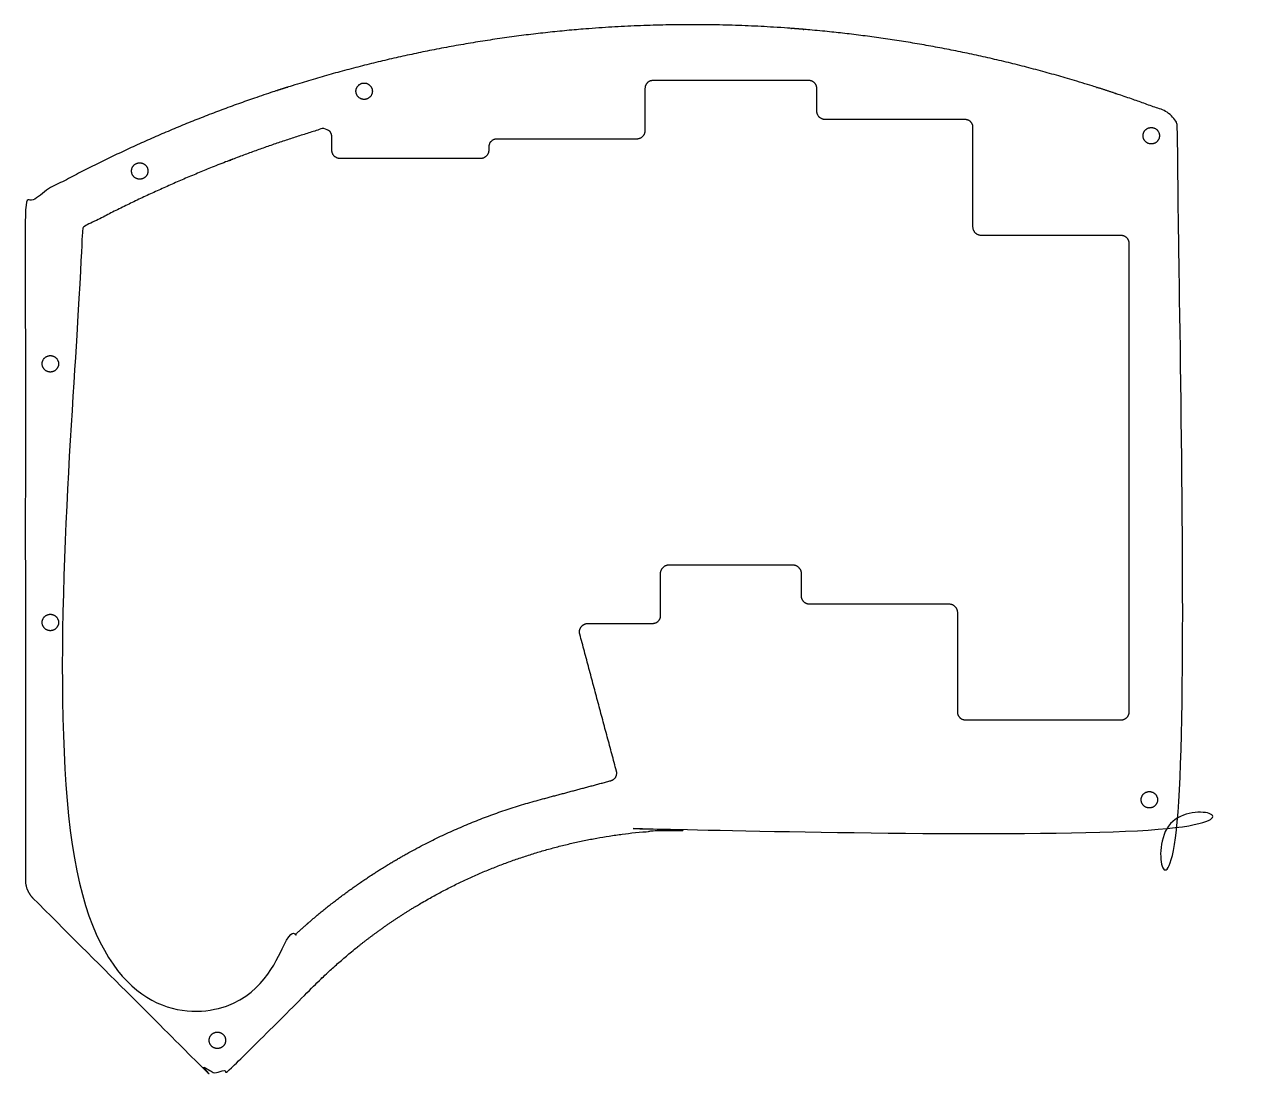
# Model space of a CAD drawing. Header units: millimetres. Extents: x -81 to 69, y 34 to 163.
import ezdxf

# ---------------------------------------------------------------- set-up
doc = ezdxf.new("R2010")
doc.units = ezdxf.units.MM
doc.header["$MEASUREMENT"] = 0
doc.layers.add('0.1mm kerf$HIPro2', color=18, linetype='Continuous', true_color=0x000000)

msp = doc.modelspace()

# ---------------------------------------------------------------- linework, layer by layer
at = {"layer": '0.1mm kerf$HIPro2'}
for points, weights, knots in [([(-80.39, 56.94), (-81.14, 57.7), (-81.26, 58.77), (-81.28, 58.94), (-81.28, 59.1), (-81.28, 62.2), (-81.28, 65.3), (-81.28, 102.64), (-81.28, 139.97), (-81.28, 141.76), (-79.72, 142.64), (-62.22, 152.41), (-42.88, 157.67), (-21.82, 163.4), (0, 163.4), (29.68, 163.4), (57.46, 152.96), (59.44, 152.22), (59.44, 150.11), (59.44, 109.2), (59.44, 68.3), (59.44, 65.25), (56.39, 65.25), (28.19, 65.25), (0, 65.25), (-27.03, 65.25), (-46.14, 46.14), (-50.92, 41.36), (-55.7, 36.58), (-57.86, 34.42), (-60.02, 36.58), (-70.2, 46.76), (-80.39, 56.94)], [1, 0.9433018125, 1, 0.99852375052, 0.974907251519, 0.974907251519, 0.974907251519, 0.974907251519, 1, 0.862514744999, 0.976341348201, 0.993249084393, 1.02565667179, 1.0634256373, 1.12224713338, 1.0437254126, 1, 0.822086563222, 1, 1, 1, 0.707106781187, 1, 1, 0.974907180747, 0.900696908855, 0.974907251519, 0.974907251519, 1, 0.707106781187, 0.974907251519, 0.974907251519, 0.974907251519], [-60.324405, -60.324405, -60.324405, -58.294272, -58.294272, -57.96821, -57.96821, -57.13521, -57.13521, -56.373632, -56.373632, -53.190164, -53.190164, -13.790831, -13.790831, 32.126569, 32.126569, 93.422413, 93.422413, 97.056794, 97.056794, 97.89115, 97.89115, 102.603539, 102.603539, 103.155006, 103.155006, 154.441492, 154.441492, 154.85072, 154.85072, 159.563109, 159.563109, 160.434739, 160.434739, 160.434739]), ([(-38.96, 155.29), (-38.96, 156.29), (-39.96, 156.29), (-40.96, 156.29), (-40.96, 155.29), (-40.96, 154.29), (-39.96, 154.29), (-38.96, 154.29), (-38.96, 155.29)], [1, 0.707106781187, 1, 0.707106781187, 1, 0.707106781187, 1, 0.707106781187, 1], [0, 0, 0, 1.649336, 1.649336, 3.298672, 3.298672, 4.948008, 4.948008, 6.597345, 6.597345, 6.597345]), ([(-43.91, 149.78), (-43.91, 150.25), (-44.3, 150.54), (-44.68, 150.82), (-45.14, 150.69), (-60.53, 146.07), (-74.68, 138.44), (-75.18, 138.17), (-75.18, 137.61), (-75.18, 101.45), (-75.18, 65.3), (-75.18, 63.03), (-75.18, 60.76), (-75.18, 60.37), (-74.9, 60.09), (-66.72, 51.9), (-58.53, 43.72), (-57.86, 43.05), (-57.19, 43.72), (-53.82, 47.08), (-50.45, 50.45), (-36.93, 63.97), (-18.47, 68.92)], [1, 0.893616367346, 1, 0.893616367346, 1.01889536211, 0.993282325607, 1, 0.858708640033, 0.974907251519, 0.974907251519, 0.974907251519, 0.974907251519, 1, 0.923879532511, 0.974907251519, 0.974907251519, 1, 0.707106781187, 0.974907251519, 0.974907251519, 0.974907251519, 0.925575565816, 0.941830788522], [-96.561097, -96.561097, -96.561097, -95.630183, -95.630183, -94.699268, -94.699268, -61.879901, -61.879901, -60.803797, -60.803797, -60.066357, -60.066357, -59.456023, -59.456023, -58.670625, -58.670625, -57.970155, -57.970155, -56.399359, -56.399359, -56.111159, -56.111159, -22.018227, -22.018227, -22.018227]), ([(57.03, 149.86), (57.03, 150.86), (56.03, 150.86), (55.03, 150.86), (55.03, 149.86), (55.03, 148.86), (56.03, 148.86), (57.03, 148.86), (57.03, 149.86)], [1, 0.707106781187, 1, 0.707106781187, 1, 0.707106781187, 1, 0.707106781187, 1], [0, 0, 0, 1.649336, 1.649336, 3.298672, 3.298672, 4.948008, 4.948008, 6.597345, 6.597345, 6.597345]), ([(-66.33, 145.56), (-66.33, 146.56), (-67.33, 146.56), (-68.33, 146.56), (-68.33, 145.56), (-68.33, 144.56), (-67.33, 144.56), (-66.33, 144.56), (-66.33, 145.56)], [1, 0.707106781187, 1, 0.707106781187, 1, 0.707106781187, 1, 0.707106781187, 1], [0, 0, 0, 1.649336, 1.649336, 3.298672, 3.298672, 4.948008, 4.948008, 6.597345, 6.597345, 6.597345]), ([(-77.23, 122.05), (-77.23, 123.05), (-78.23, 123.05), (-79.23, 123.05), (-79.23, 122.05), (-79.23, 121.05), (-78.23, 121.05), (-77.23, 121.05), (-77.23, 122.05)], [1, 0.707106781187, 1, 0.707106781187, 1, 0.707106781187, 1, 0.707106781187, 1], [0, 0, 0, 1.649336, 1.649336, 3.298672, 3.298672, 4.948008, 4.948008, 6.597345, 6.597345, 6.597345]), ([(-77.23, 90.51), (-77.23, 91.51), (-78.23, 91.51), (-79.23, 91.51), (-79.23, 90.51), (-79.23, 89.51), (-78.23, 89.51), (-77.23, 89.51), (-77.23, 90.51)], [1, 0.707106781187, 1, 0.707106781187, 1, 0.707106781187, 1, 0.707106781187, 1], [0, 0, 0, 1.649336, 1.649336, 3.298672, 3.298672, 4.948008, 4.948008, 6.597345, 6.597345, 6.597345]), ([(-13.66, 89.08), (-13.8, 89.58), (-13.48, 89.99), (-13.17, 90.4), (-12.65, 90.4)], [1, 0.896872514411, 1, 0.896872514411, 1], [-205.202852, -205.202852, -205.202852, -204.286553, -204.286553, -203.370254, -203.370254, -203.370254]), ([(56.8, 68.89), (56.8, 69.89), (55.8, 69.89), (54.8, 69.89), (54.8, 68.89), (54.8, 67.89), (55.8, 67.89), (56.8, 67.89), (56.8, 68.89)], [1, 0.707106781187, 1, 0.707106781187, 1, 0.707106781187, 1, 0.707106781187, 1], [0, 0, 0, 1.649336, 1.649336, 3.298672, 3.298672, 4.948008, 4.948008, 6.597345, 6.597345, 6.597345]), ([(-56.86, 39.56), (-56.86, 40.56), (-57.86, 40.56), (-58.86, 40.56), (-58.86, 39.56), (-58.86, 38.56), (-57.86, 38.56), (-56.86, 38.56), (-56.86, 39.56)], [1, 0.707106781187, 1, 0.707106781187, 1, 0.707106781187, 1, 0.707106781187, 1], [0, 0, 0, 1.649336, 1.649336, 3.298672, 3.298672, 4.948008, 4.948008, 6.597345, 6.597345, 6.597345])]:
    msp.add_rational_spline(points, weights, degree=2, knots=knots, dxfattribs=at)
for points in [[(-4.76, 156.59), (-5.71, 156.59), (-5.71, 155.64)], [(15.24, 155.64), (15.24, 156.59), (14.29, 156.59)], [(16.29, 151.83), (15.24, 151.83), (15.24, 152.88)], [(34.29, 150.88), (34.29, 151.83), (33.34, 151.83)], [(-23.81, 149.45), (-24.76, 149.45), (-24.76, 148.5)], [(-5.71, 150.5), (-5.71, 149.45), (-6.76, 149.45)], [(-42.86, 147.07), (-43.91, 147.07), (-43.91, 148.12)], [(-24.76, 148.12), (-24.76, 147.07), (-25.81, 147.07)], [(35.34, 137.69), (34.29, 137.69), (34.29, 138.74)], [(53.34, 136.74), (53.34, 137.69), (52.39, 137.69)], [(-3.81, 96.49), (-3.81, 97.54), (-2.76, 97.54)], [(12.29, 97.54), (13.34, 97.54), (13.34, 96.49)], [(13.34, 93.73), (13.34, 92.78), (14.29, 92.78)], [(31.34, 92.78), (32.39, 92.78), (32.39, 91.73)], [(-4.76, 90.4), (-3.81, 90.4), (-3.81, 91.35)], [(32.39, 79.59), (32.39, 78.64), (33.34, 78.64)], [(52.39, 78.64), (53.34, 78.64), (53.34, 79.59)], [(-9.86, 71.22), (-8.94, 71.47), (-9.19, 72.39)]]:
    msp.add_rational_spline(points, [1, 0.707106781187, 1], degree=2, dxfattribs=at)
for points in [[(14.29, 156.59), (4.76, 156.59), (-4.76, 156.59)], [(-5.71, 155.64), (-5.71, 153.07), (-5.71, 150.5)], [(15.24, 152.88), (15.24, 154.26), (15.24, 155.64)], [(33.34, 151.83), (24.81, 151.83), (16.29, 151.83)], [(34.29, 138.74), (34.29, 144.81), (34.29, 150.88)], [(-43.91, 148.12), (-43.91, 148.95), (-43.91, 149.78)], [(-6.76, 149.45), (-15.29, 149.45), (-23.81, 149.45)], [(-24.76, 148.5), (-24.76, 148.31), (-24.76, 148.12)], [(-25.81, 147.07), (-34.34, 147.07), (-42.86, 147.07)], [(52.39, 137.69), (43.86, 137.69), (35.34, 137.69)], [(-3.81, 91.35), (-3.81, 93.92), (-3.81, 96.49)], [(-2.76, 97.54), (4.76, 97.54), (12.29, 97.54)], [(13.34, 96.49), (13.34, 95.11), (13.34, 93.73)], [(14.29, 92.78), (22.81, 92.78), (31.34, 92.78)], [(-12.65, 90.4), (-8.7, 90.4), (-4.76, 90.4)], [(32.39, 91.73), (32.39, 85.66), (32.39, 79.59)], [(-9.19, 72.39), (-11.43, 80.73), (-13.66, 89.08)], [(33.34, 78.64), (42.86, 78.64), (52.39, 78.64)], [(-18.47, 68.92), (-14.16, 70.07), (-9.86, 71.22)]]:
    msp.add_open_spline(points, degree=2, dxfattribs=at)
msp.add_open_spline([(53.34, 79.59), (53.34, 89.61), (53.34, 99.64), (53.34, 108.16), (53.34, 116.69), (53.34, 126.71), (53.34, 136.74)], degree=2, knots=[-137.99622, -137.99622, -137.99622, -137.043725, -137.043725, -119.993725, -119.993725, -119.041231, -119.041231, -119.041231], dxfattribs=at)

doc.saveas('drawing.dxf')
